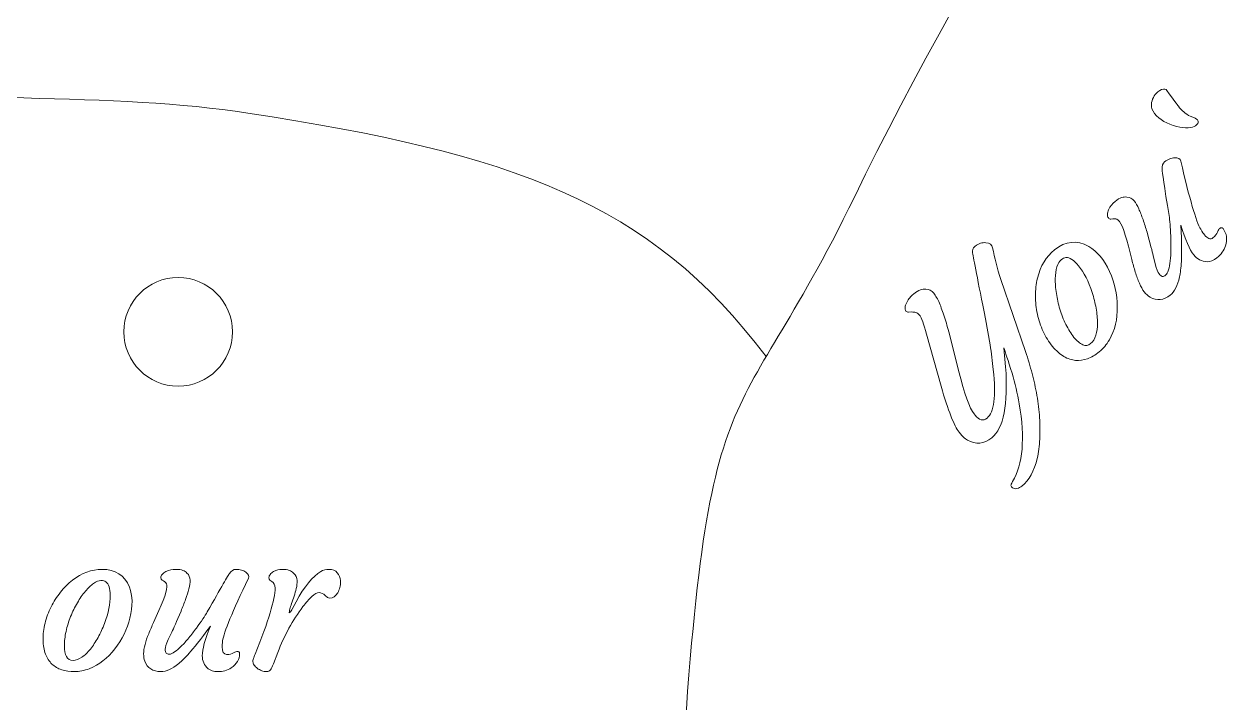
# Model space of a CAD drawing. Header units: inches. Extents: x -160 to 752, y 28 to 782.
# Drawn here: x 319.9 to 445.8, y 154.6 to 225.4 of the extents above; entities that cross this region are included whole.
import ezdxf

# ---------------------------------------------------------------- set-up
doc = ezdxf.new("R2010")
doc.units = ezdxf.units.IN
doc.header["$MEASUREMENT"] = 0
doc.layers.add('_U+0421_U+043B_U+043E_U+0439 1', color=7, linetype='Continuous')

# ---------------------------------------------------------------- blocks, each defined once
blk = doc.blocks.new('block 2')
at = {"layer": '_U+0421_U+043B_U+043E_U+0439 1', "color": 12, "lineweight": 9, "true_color": 0xe30513}
for points, knots in [([(305.09, 27.81), (184.24, 132.09), (55.29, 227.61), (-54.65, 344.61), (-130.38, 432.04), (-160.47, 554.53), (-106.38, 659.79), (-61.65, 746.82), (0.67, 769.94), (55.4, 761.15), (152.47, 745.58), (244.36, 626.03), (305, 559.17), (383.27, 640.56), (469.58, 781.89), (597.36, 753.44), (657.3, 740.1), (700.3, 699.79), (723.45, 645.65), (746.6, 591.54), (751.52, 539.49), (735.49, 482.62), (690.02, 321.27), (429.51, 136.47), (305.09, 27.81), (305.09, 27.81), (305.09, 27.81), (305.09, 27.81)], [0, 0, 0, 0, 1, 1, 1, 2, 2, 2, 3, 3, 3, 4, 4, 4, 5, 5, 5, 6, 6, 6, 7, 7, 7, 8, 8, 8, 9, 9, 9, 9]), ([(368.44, 630.97), (378.34, 624.63), (388.24, 618.29), (397.96, 611.69), (397.25, 610.26), (396.1, 609.49), (394.53, 609.41), (389.64, 609.17), (382.46, 608.18), (378.63, 605.28), (376.76, 603.87), (375.66, 602.11), (375.1, 599.84), (374.53, 597.57), (374.92, 595.27), (376.5, 593.41), (379.85, 589.45), (387.59, 593.74), (392.59, 595.78), (391.99, 591.84), (390.75, 582.99), (393.44, 580.17), (394.96, 578.58), (397.49, 577.82), (400.99, 579.5), (405.22, 581.53), (407.2, 586.12), (406.91, 590.7), (406.55, 594.08), (406.31, 597.58), (405.44, 601.41), (405.29, 602.07), (405.11, 604.3), (406.61, 605.55), (430.89, 588.41), (453.35, 569.48), (471.76, 543.66), (499.53, 504.69), (517.31, 450.95), (500.06, 389.01), (482.8, 327.07), (430.6, 256.9), (406.61, 207.43), (393.54, 180.48), (391.14, 191.77), (388.23, 141.24)], [0, 0, 0, 0, 1, 1, 1, 2, 2, 2, 3, 3, 3, 4, 4, 4, 5, 5, 5, 6, 6, 6, 7, 7, 7, 8, 8, 8, 9, 9, 9, 10, 10, 10, 11, 11, 11, 12, 12, 12, 13, 13, 13, 14, 14, 14, 15, 15, 15, 15]), ([(305, 559.17), (309.08, 537.63), (313.33, 515.82), (316.83, 494.96), (318.78, 494.8), (320.21, 496.52), (320.57, 497.09), (322.64, 500.43), (324.93, 503.09), (327.05, 505.75), (330.05, 509.22), (334.69, 511.09), (339.13, 509.56), (342.8, 508.3), (344.06, 505.99), (344.03, 503.79), (343.97, 499.89), (336.87, 494.46), (333.67, 492.07), (338.67, 490.02), (347.19, 487.64), (346.8, 482.46), (346.61, 480.03), (345.27, 478.12), (343.28, 476.9), (341.28, 475.69), (339.27, 475.2), (336.94, 475.5), (332.18, 476.13), (326.37, 480.47), (322.72, 483.73), (321.54, 484.78), (319.78, 485.25), (318.27, 484.73), (324.35, 446.53), (328.24, 410.82), (325.93, 382.48), (322.31, 337.91), (303.73, 310.91), (288.62, 265.95), (287.04, 266.21), (285.8, 267.11), (285.26, 268.59), (283.6, 273.19), (280.54, 279.76), (276.64, 282.58), (274.74, 283.95), (272.74, 284.48), (270.41, 284.36), (268.07, 284.23), (265.98, 283.18), (264.67, 281.13), (261.87, 276.76), (268.24, 270.62), (271.66, 266.44), (267.71, 265.86), (258.89, 264.45), (256.99, 261.04), (255.91, 259.12), (255.92, 256.49), (258.56, 253.63), (261.74, 250.18), (266.71, 249.63), (271, 251.26), (274.14, 252.6), (277.41, 253.85), (280.82, 255.81), (281.4, 256.14), (283.68, 256.7), (285.32, 255.64), (272.96, 215.04), (263.51, 160.98), (254.5, 104.88), (256.31, 104.14), (258.43, 105.31), (258.94, 105.75), (261.92, 108.31), (264.91, 110.15), (267.74, 112.05), (271.65, 114.45), (276.64, 114.84), (280.41, 112.04), (283.53, 109.73), (284.03, 107.14), (283.33, 105.05), (282.1, 101.35), (273.69, 98.32), (269.92, 97.01), (274.07, 93.54), (281.47, 88.71), (279.54, 83.89), (278.63, 81.63), (276.77, 80.2), (274.5, 79.65), (272.24, 79.09), (270.17, 79.23), (268.04, 80.23), (263.69, 82.27), (259.46, 88.15), (256.97, 92.36), (256.16, 93.72), (254.46, 94.71), (252.86, 94.67), (251.78, 87.84), (250.78, 81.56), (249.7, 74.71)], [0, 0, 0, 0, 1, 1, 1, 2, 2, 2, 3, 3, 3, 4, 4, 4, 5, 5, 5, 6, 6, 6, 7, 7, 7, 8, 8, 8, 9, 9, 9, 10, 10, 10, 11, 11, 11, 12, 12, 12, 13, 13, 13, 14, 14, 14, 15, 15, 15, 16, 16, 16, 17, 17, 17, 18, 18, 18, 19, 19, 19, 20, 20, 20, 21, 21, 21, 22, 22, 22, 23, 23, 23, 24, 24, 24, 25, 25, 25, 26, 26, 26, 27, 27, 27, 28, 28, 28, 29, 29, 29, 30, 30, 30, 31, 31, 31, 32, 32, 32, 33, 33, 33, 34, 34, 34, 35, 35, 35, 35]), ([(397.36, 190.7), (385.18, 206.95), (370.87, 211.88), (343.28, 216.13), (315.69, 220.39), (272.7, 212.63), (228.26, 233.19), (183.82, 253.74), (137.92, 302.59), (97.31, 318.95), (72.39, 328.99), (49.28, 326.49), (27.12, 319.57), (26.4, 321), (26.63, 322.81), (27.51, 324.12), (30.25, 328.17), (33.77, 334.51), (33.75, 339.32), (33.74, 341.66), (32.99, 343.59), (31.52, 345.4), (30.04, 347.22), (27.96, 348.29), (25.53, 348.14), (20.35, 347.84), (19.14, 339.07), (17.77, 333.85), (14.97, 336.7), (8.64, 343), (4.77, 342.54), (2.59, 342.28), (0.46, 340.71), (-0.3, 336.91), (-1.21, 332.3), (1.27, 327.96), (5.11, 325.45), (8.03, 323.7), (10.98, 321.79), (14.56, 320.19), (15.18, 319.91), (17.11, 318.35), (17.21, 316.4), (6.73, 312.49), (-3.61, 307.76), (-13.96, 303.04)], [0, 0, 0, 0, 1, 1, 1, 2, 2, 2, 3, 3, 3, 4, 4, 4, 5, 5, 5, 6, 6, 6, 7, 7, 7, 8, 8, 8, 9, 9, 9, 10, 10, 10, 11, 11, 11, 12, 12, 12, 13, 13, 13, 14, 14, 14, 15, 15, 15, 15]), ([(336.01, 198.96), (339.14, 198.96), (341.68, 196.42), (341.68, 193.29), (341.68, 190.16), (339.14, 187.62), (336.01, 187.62), (332.88, 187.62), (330.34, 190.16), (330.34, 193.29), (330.34, 196.42), (332.88, 198.96), (336.01, 198.96), (336.01, 198.96), (336.01, 198.96), (336.01, 198.96)], [0, 0, 0, 0, 1, 1, 1, 2, 2, 2, 3, 3, 3, 4, 4, 4, 5, 5, 5, 5])]:
    blk.add_open_spline(points, degree=3, knots=knots, dxfattribs=at)
at = {"layer": '_U+0421_U+043B_U+043E_U+0439 1', "lineweight": 0}
for points, knots in [([(439.19, 218.49), (439.89, 217.51), (440.29, 216.96), (440.39, 216.84), (440.74, 216.39), (441.15, 216.04), (441.62, 215.79), (442.05, 215.64), (442.31, 215.52), (442.38, 215.43), (442.45, 215.34), (442.47, 215.24), (442.44, 215.13), (442.42, 215.03), (442.33, 214.91), (442.18, 214.8), (442.04, 214.68), (441.78, 214.61), (441.41, 214.59), (441.03, 214.57), (440.64, 214.61), (440.22, 214.72), (439.21, 214.99), (438.44, 215.44), (437.91, 216.08), (437.66, 216.4), (437.54, 216.71), (437.57, 217.01), (437.62, 217.57), (437.85, 218.01), (438.24, 218.33), (438.53, 218.56), (438.78, 218.66), (438.99, 218.62), (439.07, 218.6), (439.14, 218.55), (439.19, 218.49), (439.19, 218.49), (439.19, 218.49), (439.19, 218.49)], [0, 0, 0, 0, 1, 1, 1, 2, 2, 2, 3, 3, 3, 4, 4, 4, 5, 5, 5, 6, 6, 6, 7, 7, 7, 8, 8, 8, 9, 9, 9, 10, 10, 10, 11, 11, 11, 12, 12, 12, 13, 13, 13, 13]), ([(444.7, 204.09), (444.83, 204.2), (444.95, 204.18), (445.05, 204.06), (445.44, 203.57), (445.53, 202.97), (445.31, 202.25), (445.15, 201.78), (444.86, 201.37), (444.42, 201.02), (444.06, 200.73), (443.72, 200.6), (443.39, 200.61), (442.81, 200.64), (442.35, 200.88), (442, 201.31), (441.56, 201.87), (441.11, 202.9), (440.66, 204.41), (440.73, 202.56), (440.74, 201.3), (440.7, 200.64), (440.66, 199.98), (440.6, 199.44), (440.51, 199.02), (440.32, 198.12), (439.99, 197.48), (439.54, 197.12), (438.85, 196.57), (438.15, 196.5), (437.44, 196.91), (437.22, 197.04), (437.02, 197.23), (436.83, 197.46), (436.64, 197.7), (436.47, 198), (436.32, 198.36), (436.16, 198.72), (436.02, 199.11), (435.89, 199.53), (435.77, 199.95), (435.65, 200.39), (435.53, 200.85), (435.53, 200.85), (435.18, 202.22), (435.18, 202.22), (434.73, 203.98), (434.33, 204.92), (433.98, 205.04), (433.83, 205.09), (433.62, 205.09), (433.35, 205.05), (433.25, 205.04), (433.17, 205.08), (433.09, 205.18), (433.01, 205.27), (432.97, 205.4), (432.99, 205.56), (432.99, 205.71), (433.04, 205.87), (433.11, 206.04), (433.28, 206.39), (433.51, 206.67), (433.78, 206.89), (434.05, 207.11), (434.29, 207.25), (434.47, 207.31), (434.67, 207.36), (434.84, 207.38), (435, 207.36), (435.34, 207.32), (435.59, 207.19), (435.77, 206.97), (435.95, 206.75), (436.11, 206.47), (436.26, 206.13), (436.41, 205.8), (436.56, 205.42), (436.7, 205), (436.84, 204.58), (436.98, 204.14), (437.12, 203.68), (437.45, 202.47), (437.67, 201.66), (437.77, 201.26), (437.77, 201.26), (437.98, 200.37), (437.98, 200.37), (438.11, 199.84), (438.24, 199.5), (438.37, 199.35), (438.49, 199.19), (438.61, 199.1), (438.71, 199.07), (438.81, 199.05), (438.93, 199.09), (439.06, 199.2), (439.19, 199.3), (439.29, 199.49), (439.37, 199.75), (439.44, 200.01), (439.5, 200.33), (439.55, 200.7), (439.58, 201.07), (439.61, 201.48), (439.62, 201.93), (439.62, 202.38), (439.62, 202.84), (439.6, 203.3), (439.56, 204.21), (439.5, 204.91), (439.42, 205.42), (438.93, 208.46), (438.68, 210.07), (438.69, 210.22), (438.67, 210.61), (438.76, 210.88), (438.95, 211.02), (439.13, 211.17), (439.32, 211.29), (439.49, 211.35), (439.66, 211.42), (439.83, 211.46), (439.99, 211.46), (440.37, 211.48), (440.58, 211.36), (440.64, 211.12), (441.55, 207.18), (442.24, 204.8), (442.72, 203.99), (442.9, 203.71), (443.02, 203.52), (443.1, 203.43), (443.44, 203.01), (443.74, 202.89), (444, 203.1), (444.24, 203.29), (444.4, 203.5), (444.49, 203.71), (444.58, 203.92), (444.65, 204.05), (444.7, 204.09), (444.7, 204.09), (444.7, 204.09), (444.7, 204.09)], [0, 0, 0, 0, 1, 1, 1, 2, 2, 2, 3, 3, 3, 4, 4, 4, 5, 5, 5, 6, 6, 6, 7, 7, 7, 8, 8, 8, 9, 9, 9, 10, 10, 10, 11, 11, 11, 12, 12, 12, 13, 13, 13, 14, 14, 14, 15, 15, 15, 16, 16, 16, 17, 17, 17, 18, 18, 18, 19, 19, 19, 20, 20, 20, 21, 21, 21, 22, 22, 22, 23, 23, 23, 24, 24, 24, 25, 25, 25, 26, 26, 26, 27, 27, 27, 28, 28, 28, 29, 29, 29, 30, 30, 30, 31, 31, 31, 32, 32, 32, 33, 33, 33, 34, 34, 34, 35, 35, 35, 36, 36, 36, 37, 37, 37, 38, 38, 38, 39, 39, 39, 40, 40, 40, 41, 41, 41, 42, 42, 42, 43, 43, 43, 44, 44, 44, 45, 45, 45, 46, 46, 46, 47, 47, 47, 48, 48, 48, 48]), ([(419.17, 184.59), (419.6, 184.06), (420.01, 183.96), (420.42, 184.28), (421.16, 184.87), (421.38, 186.56), (421.08, 189.36), (420.99, 190.19), (420.88, 191.05), (420.74, 191.94), (420.74, 191.94), (420.26, 194.64), (420.26, 194.64), (419.46, 198.65), (419.01, 200.94), (418.92, 201.52), (418.87, 201.81), (418.95, 202.04), (419.16, 202.21), (419.36, 202.37), (419.56, 202.48), (419.75, 202.54), (419.93, 202.59), (420.12, 202.61), (420.29, 202.59), (420.71, 202.56), (420.95, 202.38), (421.01, 202.06), (421.2, 201.02), (421.48, 199.92), (421.87, 198.75), (421.87, 198.75), (424.45, 191.22), (424.45, 191.22), (424.7, 190.44), (424.93, 189.69), (425.12, 188.94), (425.32, 188.2), (425.49, 187.44), (425.63, 186.65), (425.76, 185.87), (425.86, 185.1), (425.91, 184.33), (425.96, 183.56), (425.96, 182.82), (425.93, 182.1), (425.89, 181.38), (425.8, 180.71), (425.66, 180.08), (425.35, 178.75), (424.82, 177.78), (424.06, 177.17), (423.91, 177.06), (423.75, 176.98), (423.55, 176.93), (423.36, 176.89), (423.2, 176.92), (423.07, 177.02), (422.95, 177.12), (422.9, 177.22), (422.93, 177.31), (422.96, 177.41), (423.02, 177.53), (423.09, 177.66), (424.17, 179.47), (424.4, 182.18), (423.78, 185.78), (423.58, 186.84), (423.34, 187.91), (423.04, 188.98), (422.61, 190.33), (422.32, 191.21), (422.18, 191.62), (422.18, 191.62), (422.36, 189.65), (422.36, 189.65), (422.64, 185.69), (422.15, 183.22), (420.92, 182.23), (420.09, 181.57), (419.24, 181.49), (418.38, 181.99), (418.11, 182.15), (417.92, 182.32), (417.78, 182.48), (417.78, 182.48), (417.53, 182.8), (417.53, 182.8), (416.99, 183.47), (416.35, 185.08), (415.63, 187.61), (415.63, 187.61), (414.12, 193.06), (414.12, 193.06), (413.81, 194.14), (413.58, 194.78), (413.43, 194.97), (413.28, 195.15), (413.13, 195.27), (412.99, 195.31), (412.84, 195.35), (412.71, 195.36), (412.58, 195.36), (412.58, 195.36), (412.22, 195.34), (412.22, 195.34), (412.12, 195.33), (412.03, 195.37), (411.96, 195.46), (411.89, 195.55), (411.86, 195.68), (411.88, 195.84), (411.89, 196), (411.95, 196.17), (412.04, 196.35), (412.23, 196.72), (412.47, 197.01), (412.75, 197.23), (413.03, 197.46), (413.27, 197.6), (413.47, 197.67), (413.68, 197.73), (413.86, 197.76), (414.03, 197.75), (414.38, 197.73), (414.65, 197.58), (414.86, 197.32), (415.07, 197.06), (415.27, 196.72), (415.45, 196.29), (415.63, 195.85), (415.81, 195.37), (415.99, 194.82), (416.16, 194.28), (416.33, 193.69), (416.49, 193.06), (416.49, 193.06), (417.46, 189.24), (417.46, 189.24), (418.07, 186.8), (418.61, 185.3), (419.07, 184.72), (419.07, 184.72), (419.17, 184.59), (419.17, 184.59), (419.17, 184.59), (419.17, 184.59), (419.17, 184.59)], [0, 0, 0, 0, 1, 1, 1, 2, 2, 2, 3, 3, 3, 4, 4, 4, 5, 5, 5, 6, 6, 6, 7, 7, 7, 8, 8, 8, 9, 9, 9, 10, 10, 10, 11, 11, 11, 12, 12, 12, 13, 13, 13, 14, 14, 14, 15, 15, 15, 16, 16, 16, 17, 17, 17, 18, 18, 18, 19, 19, 19, 20, 20, 20, 21, 21, 21, 22, 22, 22, 23, 23, 23, 24, 24, 24, 25, 25, 25, 26, 26, 26, 27, 27, 27, 28, 28, 28, 29, 29, 29, 30, 30, 30, 31, 31, 31, 32, 32, 32, 33, 33, 33, 34, 34, 34, 35, 35, 35, 36, 36, 36, 37, 37, 37, 38, 38, 38, 39, 39, 39, 40, 40, 40, 41, 41, 41, 42, 42, 42, 43, 43, 43, 44, 44, 44, 45, 45, 45, 46, 46, 46, 47, 47, 47, 48, 48, 48, 49, 49, 49, 49]), ([(429.67, 190.3), (429.26, 190.34), (428.85, 190.48), (428.44, 190.71), (428.03, 190.95), (427.64, 191.3), (427.25, 191.77), (426.87, 192.23), (426.55, 192.76), (426.28, 193.33), (426.02, 193.91), (425.82, 194.51), (425.68, 195.14), (425.54, 195.76), (425.48, 196.39), (425.47, 197.03), (425.47, 197.67), (425.54, 198.29), (425.68, 198.88), (426, 200.16), (426.6, 201.15), (427.47, 201.85), (428.63, 202.77), (429.81, 202.89), (431.03, 202.21), (431.91, 201.7), (432.63, 200.83), (433.21, 199.58), (433.74, 198.44), (434.01, 197.22), (434.02, 195.91), (434.04, 194.62), (433.77, 193.46), (433.19, 192.45), (432.9, 191.94), (432.54, 191.53), (432.13, 191.2), (431.72, 190.87), (431.31, 190.63), (430.91, 190.48), (430.5, 190.33), (430.09, 190.27), (429.67, 190.3), (429.67, 190.3), (429.67, 190.3), (429.67, 190.3)], [0, 0, 0, 0, 1, 1, 1, 2, 2, 2, 3, 3, 3, 4, 4, 4, 5, 5, 5, 6, 6, 6, 7, 7, 7, 8, 8, 8, 9, 9, 9, 10, 10, 10, 11, 11, 11, 12, 12, 12, 13, 13, 13, 14, 14, 14, 15, 15, 15, 15]), ([(428.02, 195.66), (428.18, 195.11), (428.39, 194.58), (428.65, 194.06), (428.9, 193.55), (429.18, 193.1), (429.49, 192.71), (429.81, 192.33), (430.12, 192.07), (430.41, 191.94), (430.7, 191.81), (430.97, 191.85), (431.23, 192.06), (431.49, 192.26), (431.67, 192.55), (431.78, 192.93), (431.89, 193.3), (431.94, 193.73), (431.95, 194.21), (431.95, 194.69), (431.9, 195.2), (431.8, 195.75), (431.71, 196.3), (431.57, 196.84), (431.4, 197.38), (431.02, 198.55), (430.54, 199.48), (429.97, 200.18), (429.48, 200.79), (429.04, 201.08), (428.66, 201.05), (428.5, 201.04), (428.33, 200.95), (428.15, 200.81), (427.97, 200.66), (427.83, 200.42), (427.72, 200.06), (427.62, 199.71), (427.56, 199.3), (427.55, 198.83), (427.54, 198.36), (427.57, 197.85), (427.66, 197.3), (427.74, 196.75), (427.86, 196.21), (428.02, 195.66), (428.02, 195.66), (428.02, 195.66), (428.02, 195.66)], [0, 0, 0, 0, 1, 1, 1, 2, 2, 2, 3, 3, 3, 4, 4, 4, 5, 5, 5, 6, 6, 6, 7, 7, 7, 8, 8, 8, 9, 9, 9, 10, 10, 10, 11, 11, 11, 12, 12, 12, 13, 13, 13, 14, 14, 14, 15, 15, 15, 16, 16, 16, 16]), ([(322.84, 158.61), (322.56, 158.88), (322.33, 159.23), (322.17, 159.65), (322, 160.07), (321.92, 160.56), (321.91, 161.14), (321.91, 161.71), (321.98, 162.29), (322.12, 162.87), (322.27, 163.46), (322.48, 164.02), (322.75, 164.57), (323.02, 165.12), (323.34, 165.62), (323.72, 166.1), (324.09, 166.58), (324.51, 167), (324.97, 167.35), (325.96, 168.11), (327, 168.49), (328.06, 168.49), (329.47, 168.49), (330.42, 167.88), (330.92, 166.64), (331.27, 165.75), (331.29, 164.67), (330.97, 163.4), (330.69, 162.24), (330.17, 161.17), (329.4, 160.19), (328.64, 159.22), (327.76, 158.53), (326.73, 158.12), (326.21, 157.92), (325.7, 157.82), (325.2, 157.82), (324.7, 157.82), (324.25, 157.88), (323.86, 158.01), (323.47, 158.14), (323.13, 158.34), (322.84, 158.61), (322.84, 158.61), (322.84, 158.61), (322.84, 158.61)], [0, 0, 0, 0, 1, 1, 1, 2, 2, 2, 3, 3, 3, 4, 4, 4, 5, 5, 5, 6, 6, 6, 7, 7, 7, 8, 8, 8, 9, 9, 9, 10, 10, 10, 11, 11, 11, 12, 12, 12, 13, 13, 13, 14, 14, 14, 15, 15, 15, 15]), ([(342.18, 159.93), (342.34, 159.93), (342.42, 159.85), (342.42, 159.7), (342.42, 159.1), (342.13, 158.6), (341.54, 158.2), (341.15, 157.94), (340.68, 157.82), (340.15, 157.82), (339.72, 157.82), (339.38, 157.92), (339.15, 158.12), (338.74, 158.49), (338.53, 158.94), (338.53, 159.47), (338.53, 160.15), (338.81, 161.18), (339.38, 162.57), (338.33, 161.15), (337.59, 160.21), (337.17, 159.74), (336.75, 159.27), (336.38, 158.91), (336.07, 158.65), (335.38, 158.09), (334.77, 157.82), (334.21, 157.82), (333.37, 157.82), (332.81, 158.18), (332.53, 158.91), (332.45, 159.13), (332.41, 159.39), (332.41, 159.68), (332.41, 159.97), (332.46, 160.29), (332.56, 160.65), (332.65, 161.01), (332.78, 161.38), (332.94, 161.77), (333.1, 162.16), (333.27, 162.56), (333.45, 162.96), (333.45, 162.96), (334, 164.19), (334, 164.19), (334.71, 165.76), (334.97, 166.7), (334.79, 166.99), (334.71, 167.12), (334.55, 167.25), (334.33, 167.38), (334.25, 167.43), (334.2, 167.51), (334.2, 167.63), (334.2, 167.75), (334.25, 167.86), (334.35, 167.97), (334.45, 168.08), (334.58, 168.17), (334.74, 168.26), (335.07, 168.41), (335.4, 168.49), (335.74, 168.49), (336.07, 168.49), (336.33, 168.46), (336.5, 168.39), (336.67, 168.31), (336.81, 168.22), (336.93, 168.11), (337.15, 167.89), (337.26, 167.64), (337.26, 167.37), (337.26, 167.1), (337.22, 166.79), (337.13, 166.45), (337.04, 166.12), (336.93, 165.75), (336.78, 165.36), (336.64, 164.96), (336.48, 164.55), (336.31, 164.13), (335.84, 163.03), (335.52, 162.3), (335.36, 161.94), (335.36, 161.94), (334.98, 161.16), (334.98, 161.16), (334.77, 160.69), (334.66, 160.35), (334.66, 160.17), (334.66, 159.97), (334.7, 159.84), (334.76, 159.76), (334.82, 159.68), (334.93, 159.64), (335.09, 159.64), (335.25, 159.64), (335.44, 159.72), (335.64, 159.87), (335.86, 160.02), (336.09, 160.22), (336.34, 160.47), (336.59, 160.72), (336.86, 161.01), (337.13, 161.34), (337.4, 161.68), (337.66, 162.02), (337.93, 162.37), (338.43, 163.07), (338.81, 163.63), (339.05, 164.05), (340.49, 166.6), (341.26, 167.94), (341.36, 168.05), (341.58, 168.34), (341.8, 168.49), (342.03, 168.49), (342.25, 168.49), (342.46, 168.47), (342.62, 168.41), (342.8, 168.37), (342.94, 168.29), (343.06, 168.19), (343.35, 167.99), (343.44, 167.77), (343.34, 167.56), (341.68, 164.1), (340.78, 161.92), (340.65, 161.02), (340.62, 160.72), (340.6, 160.5), (340.6, 160.39), (340.6, 159.87), (340.76, 159.61), (341.07, 159.61), (341.37, 159.61), (341.61, 159.67), (341.8, 159.77), (341.99, 159.88), (342.12, 159.93), (342.18, 159.93), (342.18, 159.93), (342.18, 159.93), (342.18, 159.93)], [0, 0, 0, 0, 1, 1, 1, 2, 2, 2, 3, 3, 3, 4, 4, 4, 5, 5, 5, 6, 6, 6, 7, 7, 7, 8, 8, 8, 9, 9, 9, 10, 10, 10, 11, 11, 11, 12, 12, 12, 13, 13, 13, 14, 14, 14, 15, 15, 15, 16, 16, 16, 17, 17, 17, 18, 18, 18, 19, 19, 19, 20, 20, 20, 21, 21, 21, 22, 22, 22, 23, 23, 23, 24, 24, 24, 25, 25, 25, 26, 26, 26, 27, 27, 27, 28, 28, 28, 29, 29, 29, 30, 30, 30, 31, 31, 31, 32, 32, 32, 33, 33, 33, 34, 34, 34, 35, 35, 35, 36, 36, 36, 37, 37, 37, 38, 38, 38, 39, 39, 39, 40, 40, 40, 41, 41, 41, 42, 42, 42, 43, 43, 43, 44, 44, 44, 45, 45, 45, 46, 46, 46, 47, 47, 47, 48, 48, 48, 48]), ([(344.27, 158.16), (344.13, 158.27), (344.02, 158.38), (343.94, 158.5), (343.86, 158.63), (343.82, 158.74), (343.81, 158.83), (343.8, 158.92), (343.82, 159.04), (343.87, 159.17), (343.91, 159.3), (343.97, 159.46), (344.04, 159.65), (345.44, 163.07), (346.13, 165.37), (346.13, 166.54), (346.11, 166.87), (346, 167.1), (345.79, 167.24), (345.79, 167.24), (345.59, 167.38), (345.59, 167.38), (345.53, 167.43), (345.49, 167.51), (345.49, 167.63), (345.49, 167.75), (345.53, 167.86), (345.62, 167.97), (345.71, 168.08), (345.82, 168.17), (345.97, 168.26), (346.26, 168.41), (346.56, 168.49), (346.87, 168.49), (347.18, 168.49), (347.42, 168.46), (347.59, 168.39), (347.77, 168.32), (347.92, 168.23), (348.04, 168.11), (348.3, 167.87), (348.43, 167.61), (348.43, 167.34), (348.43, 167.07), (348.41, 166.79), (348.34, 166.51), (348.28, 166.23), (348.2, 165.96), (348.11, 165.69), (348.02, 165.42), (347.93, 165.16), (347.85, 164.92), (347.76, 164.68), (347.7, 164.5), (347.67, 164.38), (347.62, 164.15), (347.6, 164), (347.61, 163.94), (347.78, 164.08), (347.87, 164.22), (347.91, 164.35), (347.91, 164.35), (348.31, 165.11), (348.31, 165.11), (349.19, 166.71), (350.06, 167.76), (350.9, 168.28), (351.14, 168.42), (351.44, 168.49), (351.78, 168.49), (352.13, 168.49), (352.41, 168.37), (352.62, 168.13), (352.83, 167.89), (352.94, 167.62), (352.95, 167.33), (352.96, 167.03), (352.94, 166.79), (352.89, 166.6), (352.84, 166.4), (352.76, 166.22), (352.66, 166.05), (352.43, 165.67), (352.16, 165.48), (351.84, 165.48), (351.75, 165.48), (351.67, 165.51), (351.6, 165.57), (351.6, 165.57), (351.37, 165.76), (351.37, 165.76), (351.14, 165.96), (350.93, 166.06), (350.72, 166.06), (350.51, 166.06), (350.26, 165.92), (349.97, 165.65), (349.67, 165.38), (349.36, 165.03), (349.04, 164.6), (347.96, 163.18), (347.08, 161.58), (346.41, 159.82), (346.41, 159.82), (345.95, 158.63), (345.95, 158.63), (345.84, 158.34), (345.74, 158.13), (345.65, 158), (345.56, 157.88), (345.43, 157.82), (345.25, 157.82), (345.08, 157.82), (344.91, 157.85), (344.73, 157.91), (344.56, 157.98), (344.41, 158.06), (344.27, 158.16), (344.27, 158.16), (344.27, 158.16), (344.27, 158.16)], [0, 0, 0, 0, 1, 1, 1, 2, 2, 2, 3, 3, 3, 4, 4, 4, 5, 5, 5, 6, 6, 6, 7, 7, 7, 8, 8, 8, 9, 9, 9, 10, 10, 10, 11, 11, 11, 12, 12, 12, 13, 13, 13, 14, 14, 14, 15, 15, 15, 16, 16, 16, 17, 17, 17, 18, 18, 18, 19, 19, 19, 20, 20, 20, 21, 21, 21, 22, 22, 22, 23, 23, 23, 24, 24, 24, 25, 25, 25, 26, 26, 26, 27, 27, 27, 28, 28, 28, 29, 29, 29, 30, 30, 30, 31, 31, 31, 32, 32, 32, 33, 33, 33, 34, 34, 34, 35, 35, 35, 36, 36, 36, 37, 37, 37, 38, 38, 38, 39, 39, 39, 40, 40, 40, 40]), ([(324.79, 163.57), (324.59, 163.06), (324.43, 162.54), (324.31, 162.01), (324.19, 161.48), (324.14, 160.98), (324.14, 160.51), (324.15, 160.03), (324.22, 159.66), (324.36, 159.39), (324.5, 159.12), (324.72, 158.99), (325.04, 158.99), (325.35, 158.99), (325.66, 159.1), (325.96, 159.31), (326.27, 159.52), (326.56, 159.81), (326.85, 160.17), (327.13, 160.52), (327.4, 160.93), (327.65, 161.39), (327.91, 161.85), (328.13, 162.34), (328.32, 162.84), (328.74, 163.94), (328.93, 164.91), (328.92, 165.76), (328.92, 166.51), (328.77, 166.99), (328.46, 167.19), (328.34, 167.28), (328.17, 167.32), (327.95, 167.32), (327.72, 167.32), (327.47, 167.22), (327.19, 167.02), (326.9, 166.81), (326.61, 166.55), (326.33, 166.2), (326.04, 165.86), (325.76, 165.46), (325.5, 165.01), (325.23, 164.55), (325, 164.07), (324.79, 163.57), (324.79, 163.57), (324.79, 163.57), (324.79, 163.57)], [0, 0, 0, 0, 1, 1, 1, 2, 2, 2, 3, 3, 3, 4, 4, 4, 5, 5, 5, 6, 6, 6, 7, 7, 7, 8, 8, 8, 9, 9, 9, 10, 10, 10, 11, 11, 11, 12, 12, 12, 13, 13, 13, 14, 14, 14, 15, 15, 15, 16, 16, 16, 16])]:
    blk.add_open_spline(points, degree=3, knots=knots, dxfattribs=at)

msp = doc.modelspace()

# ---------------------------------------------------------------- block references
at = {"layer": '_U+0421_U+043B_U+043E_U+0439 1'}
msp.add_blockref('block 2', (0, 0), dxfattribs=at)

doc.saveas('drawing.dxf')
